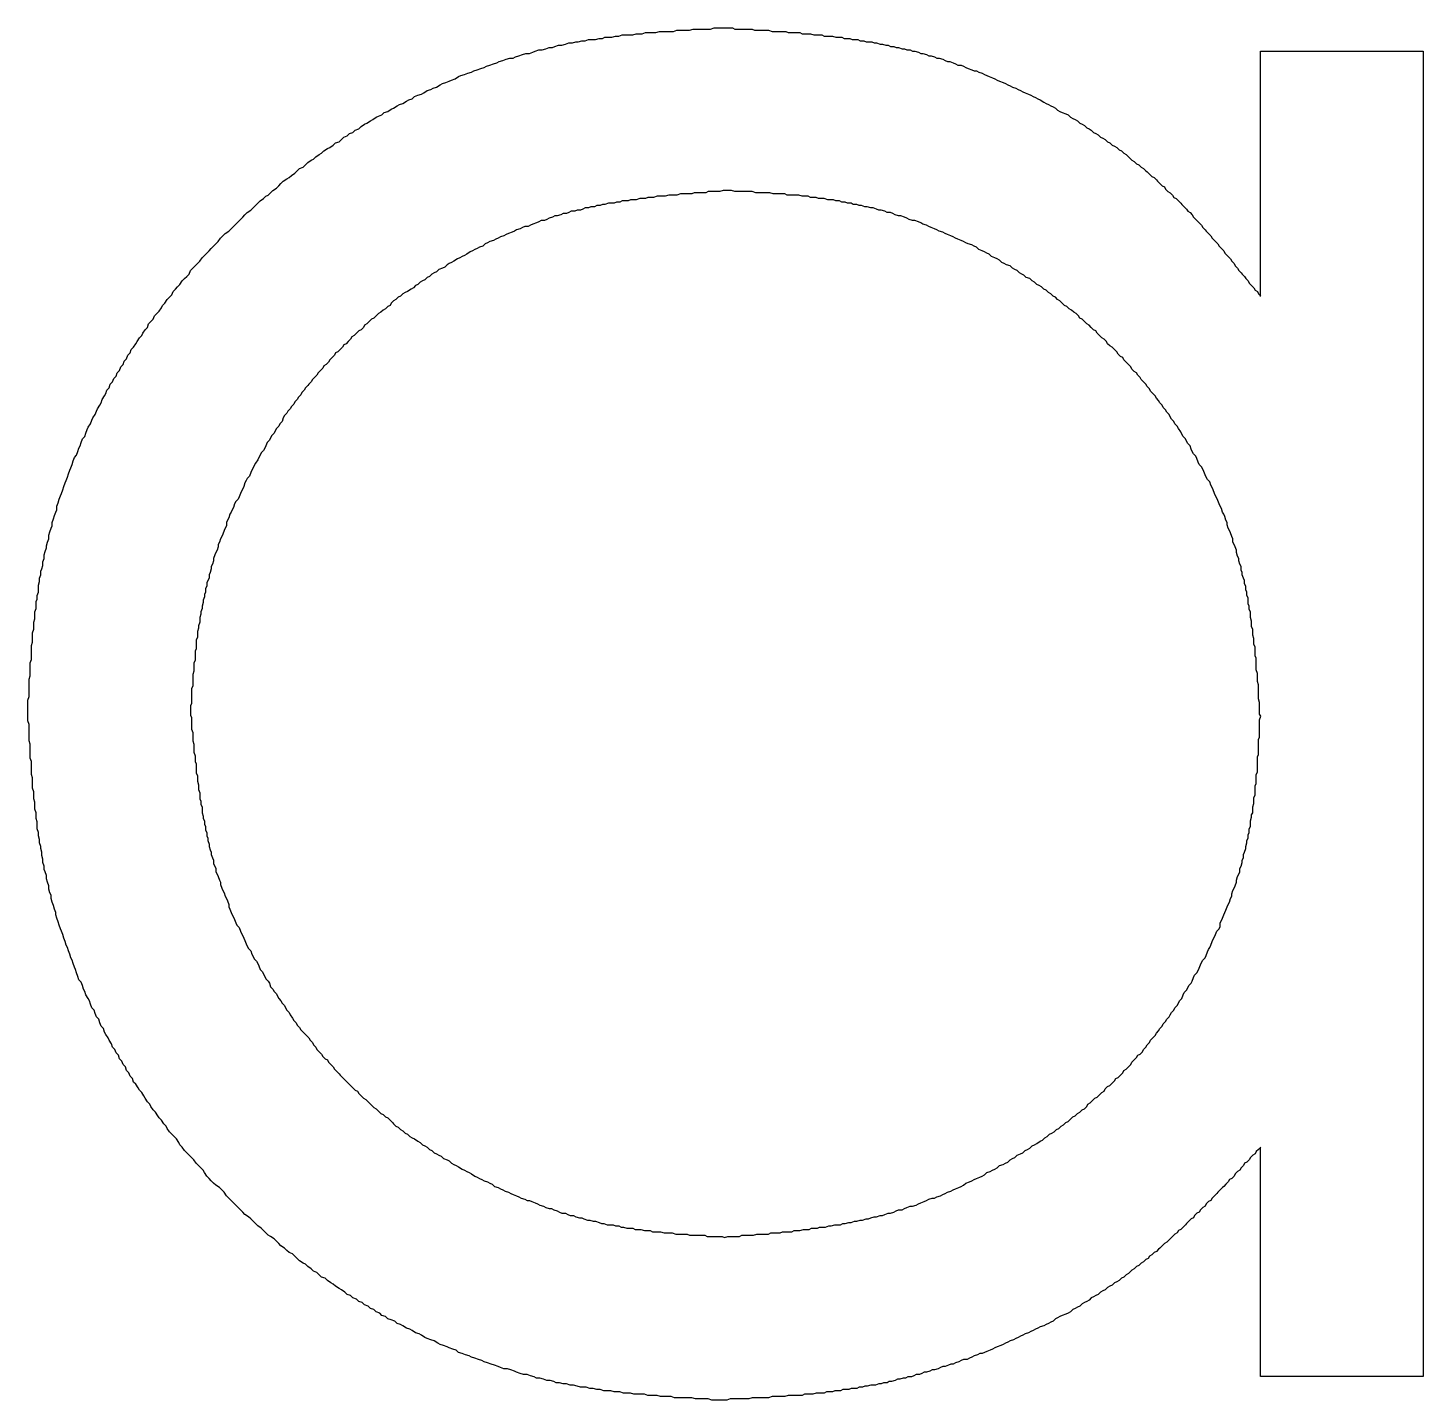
# Model space of a CAD drawing. Extents: x 50 to 503, y 33 to 383.
# Drawn here: x 136.249 to 137.451, y 370.734 to 371.916 of the extents above; entities that cross this region are included whole.
import ezdxf

# ---------------------------------------------------------------- set-up
doc = ezdxf.new("R2010")
doc.units = 0
doc.layers.get('0').update_dxf_attribs({"linetype": 'CONTINUOUS'})

msp = doc.modelspace()

# ---------------------------------------------------------------- linework, layer by layer
at = {"color": 7, "linetype": 'CONTINUOUS'}
for p, q in [((137.3106, 371.896), (137.4508, 371.896)), ((137.3106, 371.6847), (137.3106, 371.896)), ((137.4508, 371.896), (137.4508, 370.7542)), ((137.3106, 370.7542), (137.3106, 370.9517)), ((137.4508, 370.7542), (137.3106, 370.7542))]:
    msp.add_line(p, q, dxfattribs=at)
at = {"color": 7}
for points in [[(136.249, 371.328, 0), (136.249, 371.331, 0), (136.249, 371.334, 0), (136.249, 371.337, 0), (136.25, 371.34, 0), (136.25, 371.343, 0), (136.25, 371.346, 0), (136.25, 371.349, 0), (136.25, 371.352, 0), (136.25, 371.355, 0), (136.251, 371.358, 0), (136.251, 371.36, 0), (136.251, 371.363, 0), (136.251, 371.366, 0), (136.251, 371.369, 0), (136.252, 371.372, 0), (136.252, 371.375, 0), (136.252, 371.378, 0), (136.252, 371.381, 0), (136.252, 371.384, 0), (136.253, 371.387, 0), (136.253, 371.39, 0), (136.253, 371.393, 0), (136.253, 371.395, 0), (136.254, 371.398, 0), (136.254, 371.401, 0), (136.254, 371.404, 0), (136.255, 371.407, 0), (136.255, 371.41, 0), (136.255, 371.413, 0), (136.256, 371.416, 0), (136.256, 371.419, 0), (136.256, 371.422, 0), (136.257, 371.424, 0), (136.257, 371.427, 0), (136.258, 371.43, 0), (136.258, 371.433, 0), (136.258, 371.436, 0), (136.259, 371.439, 0), (136.259, 371.442, 0), (136.26, 371.445, 0), (136.26, 371.448, 0), (136.261, 371.45, 0), (136.262, 371.453, 0), (136.262, 371.456, 0), (136.263, 371.459, 0), (136.263, 371.462, 0), (136.264, 371.465, 0), (136.265, 371.468, 0), (136.265, 371.47, 0), (136.266, 371.473, 0), (136.267, 371.476, 0), (136.267, 371.479, 0), (136.268, 371.482, 0), (136.269, 371.485, 0), (136.27, 371.487, 0), (136.27, 371.49, 0), (136.271, 371.493, 0), (136.272, 371.496, 0), (136.273, 371.499, 0), (136.274, 371.501, 0), (136.274, 371.504, 0), (136.275, 371.507, 0), (136.276, 371.51, 0), (136.277, 371.513, 0), (136.278, 371.515, 0), (136.279, 371.518, 0), (136.28, 371.521, 0), (136.281, 371.524, 0), (136.282, 371.526, 0), (136.283, 371.529, 0), (136.284, 371.532, 0), (136.285, 371.535, 0), (136.286, 371.537, 0), (136.287, 371.54, 0), (136.288, 371.543, 0), (136.289, 371.546, 0), (136.291, 371.548, 0), (136.292, 371.551, 0), (136.293, 371.554, 0), (136.294, 371.556, 0), (136.295, 371.559, 0), (136.296, 371.562, 0), (136.298, 371.564, 0), (136.299, 371.567, 0), (136.3, 371.57, 0), (136.301, 371.572, 0), (136.303, 371.575, 0), (136.304, 371.578, 0), (136.305, 371.58, 0), (136.307, 371.583, 0), (136.308, 371.586, 0), (136.309, 371.588, 0), (136.311, 371.591, 0), (136.312, 371.593, 0), (136.313, 371.596, 0), (136.315, 371.599, 0), (136.316, 371.601, 0), (136.317, 371.604, 0), (136.319, 371.606, 0), (136.32, 371.609, 0), (136.322, 371.611, 0), (136.323, 371.614, 0), (136.325, 371.616, 0), (136.326, 371.619, 0), (136.328, 371.621, 0), (136.329, 371.624, 0), (136.331, 371.626, 0), (136.332, 371.629, 0), (136.334, 371.631, 0), (136.335, 371.634, 0), (136.337, 371.636, 0), (136.338, 371.639, 0), (136.34, 371.641, 0), (136.342, 371.644, 0), (136.343, 371.646, 0), (136.345, 371.649, 0), (136.347, 371.651, 0), (136.348, 371.653, 0), (136.35, 371.656, 0), (136.352, 371.658, 0), (136.353, 371.661, 0), (136.355, 371.663, 0), (136.357, 371.665, 0), (136.358, 371.668, 0), (136.36, 371.67, 0), (136.362, 371.672, 0), (136.364, 371.675, 0), (136.365, 371.677, 0), (136.367, 371.679, 0), (136.369, 371.682, 0), (136.371, 371.684, 0), (136.373, 371.686, 0), (136.374, 371.689, 0), (136.376, 371.691, 0), (136.378, 371.693, 0), (136.38, 371.695, 0), (136.382, 371.698, 0), (136.384, 371.7, 0), (136.386, 371.702, 0), (136.388, 371.704, 0), (136.389, 371.707, 0), (136.391, 371.709, 0), (136.393, 371.711, 0), (136.395, 371.713, 0), (136.397, 371.715, 0), (136.399, 371.718, 0), (136.401, 371.72, 0), (136.403, 371.722, 0), (136.405, 371.724, 0), (136.407, 371.726, 0), (136.409, 371.728, 0), (136.411, 371.73, 0), (136.413, 371.732, 0), (136.415, 371.735, 0), (136.417, 371.737, 0), (136.419, 371.739, 0), (136.422, 371.741, 0), (136.424, 371.743, 0), (136.426, 371.745, 0), (136.428, 371.747, 0), (136.43, 371.749, 0), (136.432, 371.751, 0), (136.434, 371.753, 0), (136.436, 371.755, 0), (136.438, 371.757, 0), (136.441, 371.759, 0), (136.443, 371.761, 0), (136.445, 371.763, 0), (136.447, 371.765, 0), (136.449, 371.767, 0), (136.452, 371.769, 0), (136.454, 371.771, 0), (136.456, 371.772, 0), (136.458, 371.774, 0), (136.46, 371.776, 0), (136.463, 371.778, 0), (136.465, 371.78, 0), (136.467, 371.782, 0), (136.469, 371.784, 0), (136.472, 371.786, 0), (136.474, 371.787, 0), (136.476, 371.789, 0), (136.479, 371.791, 0), (136.481, 371.793, 0), (136.483, 371.795, 0), (136.486, 371.796, 0), (136.488, 371.798, 0), (136.49, 371.8, 0), (136.493, 371.802, 0), (136.495, 371.803, 0), (136.497, 371.805, 0), (136.5, 371.807, 0), (136.502, 371.808, 0), (136.504, 371.81, 0), (136.507, 371.812, 0), (136.509, 371.813, 0), (136.512, 371.815, 0), (136.514, 371.817, 0), (136.517, 371.818, 0), (136.519, 371.82, 0), (136.521, 371.822, 0), (136.524, 371.823, 0), (136.526, 371.825, 0), (136.529, 371.826, 0), (136.531, 371.828, 0), (136.534, 371.829, 0), (136.536, 371.831, 0), (136.539, 371.833, 0), (136.541, 371.834, 0), (136.544, 371.836, 0), (136.546, 371.837, 0), (136.549, 371.839, 0), (136.551, 371.84, 0), (136.554, 371.841, 0), (136.556, 371.843, 0), (136.559, 371.844, 0), (136.562, 371.846, 0), (136.564, 371.847, 0), (136.567, 371.849, 0), (136.569, 371.85, 0), (136.572, 371.851, 0), (136.575, 371.853, 0), (136.577, 371.854, 0), (136.58, 371.855, 0), (136.582, 371.857, 0), (136.585, 371.858, 0), (136.588, 371.859, 0), (136.59, 371.86, 0), (136.593, 371.862, 0), (136.596, 371.863, 0), (136.598, 371.864, 0), (136.601, 371.865, 0), (136.604, 371.867, 0), (136.606, 371.868, 0), (136.609, 371.869, 0), (136.612, 371.87, 0), (136.614, 371.871, 0), (136.617, 371.872, 0), (136.62, 371.874, 0), (136.622, 371.875, 0), (136.625, 371.876, 0), (136.628, 371.877, 0), (136.631, 371.878, 0), (136.633, 371.879, 0), (136.636, 371.88, 0), (136.639, 371.881, 0), (136.642, 371.882, 0), (136.644, 371.883, 0), (136.647, 371.884, 0), (136.65, 371.885, 0), (136.653, 371.886, 0), (136.655, 371.887, 0), (136.658, 371.888, 0), (136.661, 371.889, 0), (136.664, 371.89, 0), (136.667, 371.89, 0), (136.669, 371.891, 0), (136.672, 371.892, 0), (136.675, 371.893, 0), (136.678, 371.894, 0), (136.681, 371.894, 0), (136.684, 371.895, 0), (136.686, 371.896, 0), (136.689, 371.897, 0), (136.692, 371.897, 0), (136.695, 371.898, 0), (136.698, 371.899, 0), (136.701, 371.899, 0), (136.703, 371.9, 0), (136.706, 371.901, 0), (136.709, 371.901, 0), (136.712, 371.902, 0), (136.715, 371.903, 0), (136.718, 371.903, 0), (136.721, 371.904, 0), (136.723, 371.904, 0), (136.726, 371.905, 0), (136.729, 371.905, 0), (136.732, 371.906, 0), (136.735, 371.906, 0), (136.738, 371.906, 0), (136.741, 371.907, 0), (136.744, 371.907, 0), (136.746, 371.908, 0), (136.749, 371.908, 0), (136.752, 371.908, 0), (136.755, 371.909, 0), (136.758, 371.909, 0), (136.761, 371.91, 0), (136.764, 371.91, 0), (136.767, 371.91, 0), (136.77, 371.91, 0), (136.773, 371.911, 0), (136.775, 371.911, 0), (136.778, 371.911, 0), (136.781, 371.912, 0), (136.784, 371.912, 0), (136.787, 371.912, 0), (136.79, 371.912, 0), (136.793, 371.913, 0), (136.796, 371.913, 0), (136.799, 371.913, 0), (136.802, 371.913, 0), (136.805, 371.913, 0), (136.808, 371.914, 0), (136.811, 371.914, 0), (136.813, 371.914, 0), (136.816, 371.914, 0), (136.819, 371.914, 0), (136.822, 371.915, 0), (136.825, 371.915, 0), (136.828, 371.915, 0), (136.831, 371.915, 0), (136.834, 371.915, 0), (136.837, 371.915, 0), (136.84, 371.916, 0), (136.843, 371.916, 0), (136.846, 371.916, 0), (136.849, 371.916, 0)], [(136.849, 371.916, 0), (136.851, 371.916, 0), (136.853, 371.916, 0), (136.856, 371.916, 0), (136.858, 371.915, 0), (136.861, 371.915, 0), (136.863, 371.915, 0), (136.865, 371.915, 0), (136.868, 371.915, 0), (136.87, 371.915, 0), (136.873, 371.915, 0), (136.875, 371.914, 0), (136.878, 371.914, 0), (136.88, 371.914, 0), (136.882, 371.914, 0), (136.885, 371.914, 0), (136.887, 371.914, 0), (136.89, 371.913, 0), (136.892, 371.913, 0), (136.894, 371.913, 0), (136.897, 371.913, 0), (136.899, 371.913, 0), (136.902, 371.913, 0), (136.904, 371.912, 0), (136.906, 371.912, 0), (136.909, 371.912, 0), (136.911, 371.912, 0), (136.914, 371.912, 0), (136.916, 371.911, 0), (136.918, 371.911, 0), (136.921, 371.911, 0), (136.923, 371.911, 0), (136.926, 371.91, 0), (136.928, 371.91, 0), (136.93, 371.91, 0), (136.933, 371.91, 0), (136.935, 371.909, 0), (136.938, 371.909, 0), (136.94, 371.909, 0), (136.942, 371.909, 0), (136.945, 371.908, 0), (136.947, 371.908, 0), (136.95, 371.908, 0), (136.952, 371.907, 0), (136.954, 371.907, 0), (136.957, 371.907, 0), (136.959, 371.906, 0), (136.962, 371.906, 0), (136.964, 371.906, 0), (136.966, 371.905, 0), (136.969, 371.905, 0), (136.971, 371.904, 0), (136.973, 371.904, 0), (136.976, 371.904, 0), (136.978, 371.903, 0), (136.98, 371.903, 0), (136.983, 371.902, 0), (136.985, 371.902, 0), (136.988, 371.901, 0), (136.99, 371.901, 0), (136.992, 371.9, 0), (136.995, 371.9, 0), (136.997, 371.899, 0), (136.999, 371.899, 0), (137.002, 371.898, 0), (137.004, 371.898, 0), (137.006, 371.897, 0), (137.009, 371.897, 0), (137.011, 371.896, 0), (137.013, 371.896, 0), (137.016, 371.895, 0), (137.018, 371.894, 0), (137.02, 371.894, 0), (137.023, 371.893, 0), (137.025, 371.892, 0), (137.027, 371.892, 0), (137.03, 371.891, 0), (137.032, 371.89, 0), (137.034, 371.89, 0), (137.037, 371.889, 0), (137.039, 371.888, 0), (137.041, 371.887, 0), (137.043, 371.887, 0), (137.046, 371.886, 0), (137.048, 371.885, 0), (137.05, 371.884, 0), (137.053, 371.884, 0), (137.055, 371.883, 0), (137.057, 371.882, 0), (137.059, 371.881, 0), (137.062, 371.88, 0), (137.064, 371.879, 0), (137.066, 371.879, 0), (137.068, 371.878, 0), (137.071, 371.877, 0), (137.073, 371.876, 0), (137.075, 371.875, 0), (137.077, 371.874, 0), (137.08, 371.873, 0), (137.082, 371.872, 0), (137.084, 371.871, 0), (137.086, 371.87, 0), (137.089, 371.869, 0), (137.091, 371.868, 0), (137.093, 371.867, 0), (137.095, 371.866, 0), (137.097, 371.865, 0), (137.1, 371.864, 0), (137.102, 371.863, 0), (137.104, 371.862, 0), (137.106, 371.861, 0), (137.108, 371.86, 0), (137.111, 371.859, 0), (137.113, 371.858, 0), (137.115, 371.857, 0), (137.117, 371.856, 0), (137.119, 371.855, 0), (137.121, 371.854, 0), (137.124, 371.852, 0), (137.126, 371.851, 0), (137.128, 371.85, 0), (137.13, 371.849, 0), (137.132, 371.848, 0), (137.134, 371.847, 0), (137.136, 371.845, 0), (137.138, 371.844, 0), (137.14, 371.843, 0), (137.143, 371.842, 0), (137.145, 371.841, 0), (137.147, 371.839, 0), (137.149, 371.838, 0), (137.151, 371.837, 0), (137.153, 371.836, 0), (137.155, 371.834, 0), (137.157, 371.833, 0), (137.159, 371.832, 0), (137.161, 371.83, 0), (137.163, 371.829, 0), (137.165, 371.828, 0), (137.167, 371.826, 0), (137.169, 371.825, 0), (137.171, 371.824, 0), (137.173, 371.822, 0), (137.175, 371.821, 0), (137.177, 371.82, 0), (137.179, 371.818, 0), (137.181, 371.817, 0), (137.183, 371.815, 0), (137.185, 371.814, 0), (137.187, 371.813, 0), (137.189, 371.811, 0), (137.191, 371.81, 0), (137.193, 371.808, 0), (137.195, 371.807, 0), (137.197, 371.805, 0), (137.198, 371.804, 0), (137.2, 371.802, 0), (137.202, 371.801, 0), (137.204, 371.799, 0), (137.206, 371.798, 0), (137.208, 371.796, 0), (137.21, 371.795, 0), (137.212, 371.793, 0), (137.213, 371.792, 0), (137.215, 371.79, 0), (137.217, 371.788, 0), (137.219, 371.787, 0), (137.221, 371.785, 0), (137.222, 371.784, 0), (137.224, 371.782, 0), (137.226, 371.78, 0), (137.228, 371.779, 0), (137.229, 371.777, 0), (137.231, 371.775, 0), (137.233, 371.774, 0), (137.235, 371.772, 0), (137.236, 371.77, 0), (137.238, 371.769, 0), (137.24, 371.767, 0), (137.242, 371.765, 0), (137.243, 371.764, 0), (137.245, 371.762, 0), (137.247, 371.76, 0), (137.248, 371.758, 0), (137.25, 371.757, 0), (137.252, 371.755, 0), (137.253, 371.753, 0), (137.255, 371.751, 0), (137.256, 371.75, 0), (137.258, 371.748, 0), (137.26, 371.746, 0), (137.261, 371.744, 0), (137.263, 371.742, 0), (137.264, 371.741, 0), (137.266, 371.739, 0), (137.268, 371.737, 0), (137.269, 371.735, 0), (137.271, 371.733, 0), (137.272, 371.732, 0), (137.274, 371.73, 0), (137.275, 371.728, 0), (137.277, 371.726, 0), (137.279, 371.724, 0), (137.28, 371.722, 0), (137.282, 371.72, 0), (137.283, 371.719, 0), (137.285, 371.717, 0), (137.286, 371.715, 0), (137.288, 371.713, 0), (137.289, 371.711, 0), (137.291, 371.709, 0), (137.292, 371.707, 0), (137.294, 371.705, 0), (137.295, 371.704, 0), (137.297, 371.702, 0), (137.298, 371.7, 0), (137.3, 371.698, 0), (137.301, 371.696, 0), (137.303, 371.694, 0), (137.305, 371.692, 0), (137.306, 371.69, 0), (137.308, 371.689, 0), (137.309, 371.687, 0), (137.311, 371.685, 0)], [(136.85, 371.776, 0), (136.848, 371.776, 0), (136.845, 371.775, 0), (136.843, 371.775, 0), (136.84, 371.775, 0), (136.838, 371.775, 0), (136.835, 371.775, 0), (136.833, 371.774, 0), (136.83, 371.774, 0), (136.828, 371.774, 0), (136.825, 371.774, 0), (136.823, 371.774, 0), (136.821, 371.773, 0), (136.818, 371.773, 0), (136.816, 371.773, 0), (136.813, 371.773, 0), (136.811, 371.773, 0), (136.808, 371.772, 0), (136.806, 371.772, 0), (136.803, 371.772, 0), (136.801, 371.772, 0), (136.798, 371.771, 0), (136.796, 371.771, 0), (136.793, 371.771, 0), (136.791, 371.771, 0), (136.788, 371.77, 0), (136.786, 371.77, 0), (136.783, 371.77, 0), (136.781, 371.769, 0), (136.778, 371.769, 0), (136.776, 371.769, 0), (136.773, 371.768, 0), (136.771, 371.768, 0), (136.768, 371.768, 0), (136.766, 371.767, 0), (136.764, 371.767, 0), (136.761, 371.767, 0), (136.759, 371.766, 0), (136.756, 371.766, 0), (136.754, 371.765, 0), (136.751, 371.765, 0), (136.749, 371.765, 0), (136.746, 371.764, 0), (136.744, 371.764, 0), (136.742, 371.763, 0), (136.739, 371.763, 0), (136.737, 371.762, 0), (136.734, 371.762, 0), (136.732, 371.761, 0), (136.729, 371.761, 0), (136.727, 371.76, 0), (136.725, 371.759, 0), (136.722, 371.759, 0), (136.72, 371.758, 0), (136.717, 371.758, 0), (136.715, 371.757, 0), (136.713, 371.756, 0), (136.71, 371.756, 0), (136.708, 371.755, 0), (136.705, 371.754, 0), (136.703, 371.754, 0), (136.701, 371.753, 0), (136.698, 371.752, 0), (136.696, 371.751, 0), (136.694, 371.75, 0), (136.691, 371.75, 0), (136.689, 371.749, 0), (136.687, 371.748, 0), (136.684, 371.747, 0), (136.682, 371.746, 0), (136.68, 371.745, 0), (136.677, 371.745, 0), (136.675, 371.744, 0), (136.673, 371.743, 0), (136.67, 371.742, 0), (136.668, 371.741, 0), (136.666, 371.74, 0), (136.663, 371.739, 0), (136.661, 371.738, 0), (136.659, 371.737, 0), (136.656, 371.736, 0), (136.654, 371.735, 0), (136.652, 371.734, 0), (136.65, 371.733, 0), (136.647, 371.732, 0), (136.645, 371.731, 0), (136.643, 371.73, 0), (136.641, 371.728, 0), (136.638, 371.727, 0), (136.636, 371.726, 0), (136.634, 371.725, 0), (136.632, 371.724, 0), (136.63, 371.723, 0), (136.627, 371.721, 0), (136.625, 371.72, 0), (136.623, 371.719, 0), (136.621, 371.718, 0), (136.619, 371.717, 0), (136.616, 371.715, 0), (136.614, 371.714, 0), (136.612, 371.713, 0), (136.61, 371.712, 0), (136.608, 371.71, 0), (136.606, 371.709, 0), (136.603, 371.708, 0), (136.601, 371.706, 0), (136.599, 371.705, 0), (136.597, 371.704, 0), (136.595, 371.702, 0), (136.593, 371.701, 0), (136.591, 371.699, 0), (136.589, 371.698, 0), (136.587, 371.697, 0), (136.585, 371.695, 0), (136.583, 371.694, 0), (136.581, 371.692, 0), (136.579, 371.691, 0), (136.576, 371.689, 0), (136.574, 371.688, 0), (136.572, 371.687, 0), (136.57, 371.685, 0), (136.568, 371.684, 0), (136.566, 371.682, 0), (136.564, 371.681, 0), (136.562, 371.679, 0), (136.561, 371.677, 0), (136.559, 371.676, 0), (136.557, 371.674, 0), (136.555, 371.673, 0), (136.553, 371.671, 0), (136.551, 371.67, 0), (136.549, 371.668, 0), (136.547, 371.666, 0), (136.545, 371.665, 0), (136.543, 371.663, 0), (136.541, 371.661, 0), (136.539, 371.66, 0), (136.538, 371.658, 0), (136.536, 371.656, 0), (136.534, 371.655, 0), (136.532, 371.653, 0), (136.53, 371.651, 0), (136.528, 371.65, 0), (136.527, 371.648, 0), (136.525, 371.646, 0), (136.523, 371.644, 0), (136.521, 371.643, 0), (136.52, 371.641, 0), (136.518, 371.639, 0), (136.516, 371.637, 0), (136.514, 371.636, 0), (136.513, 371.634, 0), (136.511, 371.632, 0), (136.509, 371.63, 0), (136.508, 371.628, 0), (136.506, 371.626, 0), (136.504, 371.625, 0), (136.503, 371.623, 0), (136.501, 371.621, 0), (136.499, 371.619, 0), (136.498, 371.617, 0), (136.496, 371.615, 0), (136.494, 371.613, 0), (136.493, 371.611, 0), (136.491, 371.609, 0), (136.49, 371.608, 0), (136.488, 371.606, 0), (136.487, 371.604, 0), (136.485, 371.602, 0), (136.484, 371.6, 0), (136.482, 371.598, 0), (136.481, 371.596, 0), (136.479, 371.594, 0), (136.478, 371.592, 0), (136.476, 371.59, 0), (136.475, 371.588, 0), (136.473, 371.586, 0), (136.472, 371.584, 0), (136.47, 371.582, 0), (136.469, 371.58, 0), (136.468, 371.577, 0), (136.466, 371.575, 0), (136.465, 371.573, 0), (136.463, 371.571, 0), (136.462, 371.569, 0), (136.461, 371.567, 0), (136.459, 371.565, 0), (136.458, 371.563, 0), (136.457, 371.561, 0), (136.455, 371.559, 0), (136.454, 371.556, 0), (136.453, 371.554, 0), (136.452, 371.552, 0), (136.45, 371.55, 0), (136.449, 371.548, 0), (136.448, 371.546, 0), (136.447, 371.544, 0), (136.445, 371.541, 0), (136.444, 371.539, 0), (136.443, 371.537, 0), (136.442, 371.535, 0), (136.441, 371.533, 0), (136.44, 371.53, 0), (136.438, 371.528, 0), (136.437, 371.526, 0), (136.436, 371.524, 0), (136.435, 371.521, 0), (136.434, 371.519, 0), (136.433, 371.517, 0), (136.432, 371.515, 0), (136.431, 371.512, 0), (136.43, 371.51, 0), (136.428, 371.508, 0), (136.427, 371.506, 0), (136.426, 371.503, 0), (136.425, 371.501, 0), (136.424, 371.499, 0), (136.423, 371.497, 0), (136.422, 371.494, 0), (136.421, 371.492, 0), (136.42, 371.49, 0), (136.42, 371.487, 0), (136.419, 371.485, 0), (136.418, 371.483, 0), (136.417, 371.48, 0), (136.416, 371.478, 0), (136.415, 371.476, 0), (136.414, 371.473, 0), (136.413, 371.471, 0), (136.413, 371.469, 0), (136.412, 371.466, 0), (136.411, 371.464, 0), (136.41, 371.462, 0), (136.409, 371.459, 0), (136.409, 371.457, 0), (136.408, 371.454, 0), (136.407, 371.452, 0), (136.407, 371.45, 0), (136.406, 371.447, 0), (136.405, 371.445, 0), (136.405, 371.442, 0), (136.404, 371.44, 0), (136.403, 371.438, 0), (136.403, 371.435, 0), (136.402, 371.433, 0), (136.402, 371.43, 0), (136.401, 371.428, 0), (136.401, 371.426, 0), (136.4, 371.423, 0), (136.4, 371.421, 0), (136.399, 371.418, 0), (136.399, 371.416, 0), (136.398, 371.413, 0), (136.398, 371.411, 0), (136.397, 371.408, 0), (136.397, 371.406, 0), (136.397, 371.404, 0), (136.396, 371.401, 0), (136.396, 371.399, 0), (136.395, 371.396, 0), (136.395, 371.394, 0), (136.395, 371.391, 0), (136.394, 371.389, 0), (136.394, 371.386, 0), (136.394, 371.384, 0), (136.394, 371.381, 0), (136.393, 371.379, 0), (136.393, 371.376, 0), (136.393, 371.374, 0), (136.393, 371.371, 0), (136.392, 371.369, 0), (136.392, 371.367, 0), (136.392, 371.364, 0), (136.392, 371.362, 0), (136.391, 371.359, 0), (136.391, 371.357, 0), (136.391, 371.354, 0), (136.391, 371.352, 0), (136.391, 371.349, 0), (136.39, 371.347, 0), (136.39, 371.344, 0), (136.39, 371.342, 0), (136.39, 371.339, 0), (136.39, 371.337, 0), (136.39, 371.334, 0), (136.389, 371.332, 0), (136.389, 371.329, 0), (136.389, 371.327, 0)], [(137.311, 371.323, 0), (137.31, 371.325, 0), (137.31, 371.328, 0), (137.31, 371.33, 0), (137.31, 371.333, 0), (137.31, 371.335, 0), (137.309, 371.338, 0), (137.309, 371.34, 0), (137.309, 371.343, 0), (137.309, 371.345, 0), (137.309, 371.348, 0), (137.309, 371.35, 0), (137.308, 371.353, 0), (137.308, 371.355, 0), (137.308, 371.358, 0), (137.308, 371.36, 0), (137.307, 371.363, 0), (137.307, 371.365, 0), (137.307, 371.368, 0), (137.307, 371.37, 0), (137.307, 371.373, 0), (137.306, 371.375, 0), (137.306, 371.378, 0), (137.306, 371.38, 0), (137.306, 371.383, 0), (137.305, 371.385, 0), (137.305, 371.388, 0), (137.305, 371.39, 0), (137.304, 371.393, 0), (137.304, 371.395, 0), (137.304, 371.398, 0), (137.303, 371.4, 0), (137.303, 371.403, 0), (137.303, 371.405, 0), (137.302, 371.408, 0), (137.302, 371.41, 0), (137.302, 371.413, 0), (137.301, 371.415, 0), (137.301, 371.418, 0), (137.3, 371.42, 0), (137.3, 371.423, 0), (137.3, 371.425, 0), (137.299, 371.427, 0), (137.299, 371.43, 0), (137.298, 371.432, 0), (137.298, 371.435, 0), (137.297, 371.437, 0), (137.297, 371.44, 0), (137.296, 371.442, 0), (137.295, 371.445, 0), (137.295, 371.447, 0), (137.294, 371.449, 0), (137.294, 371.452, 0), (137.293, 371.454, 0), (137.292, 371.457, 0), (137.292, 371.459, 0), (137.291, 371.461, 0), (137.29, 371.464, 0), (137.29, 371.466, 0), (137.289, 371.469, 0), (137.288, 371.471, 0), (137.287, 371.473, 0), (137.287, 371.476, 0), (137.286, 371.478, 0), (137.285, 371.481, 0), (137.284, 371.483, 0), (137.283, 371.485, 0), (137.282, 371.488, 0), (137.282, 371.49, 0), (137.281, 371.492, 0), (137.28, 371.495, 0), (137.279, 371.497, 0), (137.278, 371.499, 0), (137.277, 371.502, 0), (137.276, 371.504, 0), (137.275, 371.506, 0), (137.274, 371.509, 0), (137.273, 371.511, 0), (137.272, 371.513, 0), (137.271, 371.515, 0), (137.27, 371.518, 0), (137.269, 371.52, 0), (137.268, 371.522, 0), (137.267, 371.525, 0), (137.265, 371.527, 0), (137.264, 371.529, 0), (137.263, 371.531, 0), (137.262, 371.534, 0), (137.261, 371.536, 0), (137.26, 371.538, 0), (137.258, 371.54, 0), (137.257, 371.542, 0), (137.256, 371.545, 0), (137.255, 371.547, 0), (137.253, 371.549, 0), (137.252, 371.551, 0), (137.251, 371.553, 0), (137.25, 371.556, 0), (137.248, 371.558, 0), (137.247, 371.56, 0), (137.246, 371.562, 0), (137.244, 371.564, 0), (137.243, 371.566, 0), (137.242, 371.568, 0), (137.24, 371.571, 0), (137.239, 371.573, 0), (137.237, 371.575, 0), (137.236, 371.577, 0), (137.234, 371.579, 0), (137.233, 371.581, 0), (137.232, 371.583, 0), (137.23, 371.585, 0), (137.229, 371.587, 0), (137.227, 371.589, 0), (137.226, 371.591, 0), (137.224, 371.593, 0), (137.223, 371.595, 0), (137.221, 371.597, 0), (137.22, 371.599, 0), (137.218, 371.601, 0), (137.216, 371.603, 0), (137.215, 371.605, 0), (137.213, 371.607, 0), (137.212, 371.609, 0), (137.21, 371.611, 0), (137.208, 371.613, 0), (137.207, 371.615, 0), (137.205, 371.617, 0), (137.204, 371.619, 0), (137.202, 371.62, 0), (137.2, 371.622, 0), (137.199, 371.624, 0), (137.197, 371.626, 0), (137.195, 371.628, 0), (137.193, 371.63, 0), (137.192, 371.632, 0), (137.19, 371.633, 0), (137.188, 371.635, 0), (137.187, 371.637, 0), (137.185, 371.639, 0), (137.183, 371.641, 0), (137.181, 371.642, 0), (137.179, 371.644, 0), (137.178, 371.646, 0), (137.176, 371.648, 0), (137.174, 371.649, 0), (137.172, 371.651, 0), (137.17, 371.653, 0), (137.169, 371.655, 0), (137.167, 371.656, 0), (137.165, 371.658, 0), (137.163, 371.66, 0), (137.161, 371.661, 0), (137.159, 371.663, 0), (137.157, 371.665, 0), (137.155, 371.666, 0), (137.154, 371.668, 0), (137.152, 371.67, 0), (137.15, 371.671, 0), (137.148, 371.673, 0), (137.146, 371.674, 0), (137.144, 371.676, 0), (137.142, 371.677, 0), (137.14, 371.679, 0), (137.138, 371.681, 0), (137.136, 371.682, 0), (137.134, 371.684, 0), (137.132, 371.685, 0), (137.13, 371.687, 0), (137.128, 371.688, 0), (137.126, 371.69, 0), (137.124, 371.691, 0), (137.122, 371.693, 0), (137.12, 371.694, 0), (137.118, 371.695, 0), (137.116, 371.697, 0), (137.114, 371.698, 0), (137.112, 371.7, 0), (137.109, 371.701, 0), (137.107, 371.703, 0), (137.105, 371.704, 0), (137.103, 371.705, 0), (137.101, 371.707, 0), (137.099, 371.708, 0), (137.097, 371.709, 0), (137.095, 371.711, 0), (137.092, 371.712, 0), (137.09, 371.713, 0), (137.088, 371.714, 0), (137.086, 371.716, 0), (137.084, 371.717, 0), (137.082, 371.718, 0), (137.079, 371.719, 0), (137.077, 371.721, 0), (137.075, 371.722, 0), (137.073, 371.723, 0), (137.071, 371.724, 0), (137.068, 371.725, 0), (137.066, 371.727, 0), (137.064, 371.728, 0), (137.062, 371.729, 0), (137.059, 371.73, 0), (137.057, 371.731, 0), (137.055, 371.732, 0), (137.053, 371.733, 0), (137.05, 371.734, 0), (137.048, 371.735, 0), (137.046, 371.736, 0), (137.044, 371.737, 0), (137.041, 371.738, 0), (137.039, 371.739, 0), (137.037, 371.74, 0), (137.034, 371.741, 0), (137.032, 371.742, 0), (137.03, 371.743, 0), (137.027, 371.744, 0), (137.025, 371.745, 0), (137.023, 371.746, 0), (137.02, 371.747, 0), (137.018, 371.748, 0), (137.016, 371.749, 0), (137.013, 371.75, 0), (137.011, 371.75, 0), (137.008, 371.751, 0), (137.006, 371.752, 0), (137.004, 371.753, 0), (137.001, 371.754, 0), (136.999, 371.754, 0), (136.996, 371.755, 0), (136.994, 371.756, 0), (136.992, 371.757, 0), (136.989, 371.757, 0), (136.987, 371.758, 0), (136.984, 371.759, 0), (136.982, 371.759, 0), (136.98, 371.76, 0), (136.977, 371.761, 0), (136.975, 371.761, 0), (136.972, 371.762, 0), (136.97, 371.762, 0), (136.967, 371.763, 0), (136.965, 371.763, 0), (136.963, 371.764, 0), (136.96, 371.764, 0), (136.958, 371.765, 0), (136.955, 371.765, 0), (136.953, 371.766, 0), (136.95, 371.766, 0), (136.948, 371.767, 0), (136.945, 371.767, 0), (136.943, 371.768, 0), (136.94, 371.768, 0), (136.938, 371.768, 0), (136.935, 371.769, 0), (136.933, 371.769, 0), (136.93, 371.769, 0), (136.928, 371.77, 0), (136.925, 371.77, 0), (136.923, 371.77, 0), (136.921, 371.771, 0), (136.918, 371.771, 0), (136.916, 371.771, 0), (136.913, 371.772, 0), (136.911, 371.772, 0), (136.908, 371.772, 0), (136.906, 371.772, 0), (136.903, 371.772, 0), (136.901, 371.773, 0), (136.898, 371.773, 0), (136.896, 371.773, 0), (136.893, 371.773, 0), (136.891, 371.773, 0), (136.888, 371.774, 0), (136.886, 371.774, 0), (136.883, 371.774, 0), (136.881, 371.774, 0), (136.878, 371.774, 0), (136.876, 371.774, 0), (136.873, 371.775, 0), (136.871, 371.775, 0), (136.868, 371.775, 0), (136.866, 371.775, 0), (136.863, 371.775, 0), (136.86, 371.775, 0), (136.858, 371.775, 0), (136.855, 371.776, 0), (136.853, 371.776, 0), (136.85, 371.776, 0)], [(136.844, 370.734, 0), (136.841, 370.734, 0), (136.838, 370.734, 0), (136.835, 370.735, 0), (136.832, 370.735, 0), (136.83, 370.735, 0), (136.827, 370.735, 0), (136.824, 370.735, 0), (136.821, 370.736, 0), (136.818, 370.736, 0), (136.815, 370.736, 0), (136.812, 370.736, 0), (136.809, 370.736, 0), (136.806, 370.736, 0), (136.803, 370.737, 0), (136.8, 370.737, 0), (136.797, 370.737, 0), (136.794, 370.737, 0), (136.791, 370.738, 0), (136.788, 370.738, 0), (136.786, 370.738, 0), (136.783, 370.738, 0), (136.78, 370.739, 0), (136.777, 370.739, 0), (136.774, 370.739, 0), (136.771, 370.739, 0), (136.768, 370.74, 0), (136.765, 370.74, 0), (136.762, 370.74, 0), (136.759, 370.741, 0), (136.756, 370.741, 0), (136.754, 370.741, 0), (136.751, 370.742, 0), (136.748, 370.742, 0), (136.745, 370.742, 0), (136.742, 370.743, 0), (136.739, 370.743, 0), (136.736, 370.744, 0), (136.733, 370.744, 0), (136.73, 370.745, 0), (136.727, 370.745, 0), (136.725, 370.745, 0), (136.722, 370.746, 0), (136.719, 370.747, 0), (136.716, 370.747, 0), (136.713, 370.748, 0), (136.71, 370.748, 0), (136.707, 370.749, 0), (136.704, 370.749, 0), (136.702, 370.75, 0), (136.699, 370.751, 0), (136.696, 370.751, 0), (136.693, 370.752, 0), (136.69, 370.753, 0), (136.687, 370.753, 0), (136.685, 370.754, 0), (136.682, 370.755, 0), (136.679, 370.756, 0), (136.676, 370.756, 0), (136.673, 370.757, 0), (136.67, 370.758, 0), (136.668, 370.759, 0), (136.665, 370.76, 0), (136.662, 370.761, 0), (136.659, 370.761, 0), (136.656, 370.762, 0), (136.654, 370.763, 0), (136.651, 370.764, 0), (136.648, 370.765, 0), (136.645, 370.766, 0), (136.642, 370.767, 0), (136.64, 370.768, 0), (136.637, 370.769, 0), (136.634, 370.77, 0), (136.631, 370.771, 0), (136.629, 370.772, 0), (136.626, 370.773, 0), (136.623, 370.774, 0), (136.62, 370.775, 0), (136.618, 370.777, 0), (136.615, 370.778, 0), (136.612, 370.779, 0), (136.61, 370.78, 0), (136.607, 370.781, 0), (136.604, 370.782, 0), (136.602, 370.783, 0), (136.599, 370.785, 0), (136.596, 370.786, 0), (136.593, 370.787, 0), (136.591, 370.788, 0), (136.588, 370.79, 0), (136.586, 370.791, 0), (136.583, 370.792, 0), (136.58, 370.794, 0), (136.578, 370.795, 0), (136.575, 370.796, 0), (136.572, 370.798, 0), (136.57, 370.799, 0), (136.567, 370.8, 0), (136.565, 370.802, 0), (136.562, 370.803, 0), (136.559, 370.804, 0), (136.557, 370.806, 0), (136.554, 370.807, 0), (136.552, 370.809, 0), (136.549, 370.81, 0), (136.547, 370.812, 0), (136.544, 370.813, 0), (136.542, 370.815, 0), (136.539, 370.816, 0), (136.537, 370.818, 0), (136.534, 370.819, 0), (136.532, 370.821, 0), (136.529, 370.822, 0), (136.527, 370.824, 0), (136.524, 370.825, 0), (136.522, 370.827, 0), (136.519, 370.829, 0), (136.517, 370.83, 0), (136.514, 370.832, 0), (136.512, 370.834, 0), (136.51, 370.835, 0), (136.507, 370.837, 0), (136.505, 370.839, 0), (136.502, 370.84, 0), (136.5, 370.842, 0), (136.498, 370.844, 0), (136.495, 370.845, 0), (136.493, 370.847, 0), (136.49, 370.849, 0), (136.488, 370.851, 0), (136.486, 370.852, 0), (136.483, 370.854, 0), (136.481, 370.856, 0), (136.479, 370.858, 0), (136.477, 370.86, 0), (136.474, 370.861, 0), (136.472, 370.863, 0), (136.47, 370.865, 0), (136.467, 370.867, 0), (136.465, 370.869, 0), (136.463, 370.871, 0), (136.461, 370.873, 0), (136.458, 370.875, 0), (136.456, 370.876, 0), (136.454, 370.878, 0), (136.452, 370.88, 0), (136.45, 370.882, 0), (136.447, 370.884, 0), (136.445, 370.886, 0), (136.443, 370.888, 0), (136.441, 370.89, 0), (136.439, 370.892, 0), (136.436, 370.894, 0), (136.434, 370.896, 0), (136.432, 370.898, 0), (136.43, 370.9, 0), (136.428, 370.902, 0), (136.426, 370.904, 0), (136.424, 370.906, 0), (136.422, 370.908, 0), (136.42, 370.91, 0), (136.418, 370.913, 0), (136.416, 370.915, 0), (136.414, 370.917, 0), (136.411, 370.919, 0), (136.409, 370.921, 0), (136.407, 370.923, 0), (136.405, 370.925, 0), (136.403, 370.927, 0), (136.401, 370.93, 0), (136.4, 370.932, 0), (136.398, 370.934, 0), (136.396, 370.936, 0), (136.394, 370.938, 0), (136.392, 370.941, 0), (136.39, 370.943, 0), (136.388, 370.945, 0), (136.386, 370.947, 0), (136.384, 370.949, 0), (136.382, 370.952, 0), (136.38, 370.954, 0), (136.379, 370.956, 0), (136.377, 370.959, 0), (136.375, 370.961, 0), (136.373, 370.963, 0), (136.371, 370.965, 0), (136.369, 370.968, 0), (136.368, 370.97, 0), (136.366, 370.972, 0), (136.364, 370.975, 0), (136.362, 370.977, 0), (136.361, 370.979, 0), (136.359, 370.982, 0), (136.357, 370.984, 0), (136.355, 370.987, 0), (136.354, 370.989, 0), (136.352, 370.991, 0), (136.35, 370.994, 0), (136.349, 370.996, 0), (136.347, 370.999, 0), (136.345, 371.001, 0), (136.344, 371.003, 0), (136.342, 371.006, 0), (136.34, 371.008, 0), (136.339, 371.011, 0), (136.337, 371.013, 0), (136.336, 371.016, 0), (136.334, 371.018, 0), (136.333, 371.021, 0), (136.331, 371.023, 0), (136.33, 371.026, 0), (136.328, 371.028, 0), (136.327, 371.031, 0), (136.325, 371.033, 0), (136.324, 371.036, 0), (136.322, 371.038, 0), (136.321, 371.041, 0), (136.319, 371.044, 0), (136.318, 371.046, 0), (136.316, 371.049, 0), (136.315, 371.051, 0), (136.314, 371.054, 0), (136.312, 371.056, 0), (136.311, 371.059, 0), (136.31, 371.062, 0), (136.308, 371.064, 0), (136.307, 371.067, 0), (136.306, 371.07, 0), (136.304, 371.072, 0), (136.303, 371.075, 0), (136.302, 371.078, 0), (136.301, 371.08, 0), (136.299, 371.083, 0), (136.298, 371.086, 0), (136.297, 371.088, 0), (136.296, 371.091, 0), (136.295, 371.094, 0), (136.293, 371.096, 0), (136.292, 371.099, 0), (136.291, 371.102, 0), (136.29, 371.105, 0), (136.289, 371.107, 0), (136.288, 371.11, 0), (136.287, 371.113, 0), (136.286, 371.115, 0), (136.285, 371.118, 0), (136.284, 371.121, 0), (136.283, 371.124, 0), (136.282, 371.126, 0), (136.281, 371.129, 0), (136.28, 371.132, 0), (136.279, 371.135, 0), (136.278, 371.138, 0), (136.277, 371.14, 0), (136.276, 371.143, 0), (136.275, 371.146, 0), (136.274, 371.149, 0), (136.273, 371.152, 0), (136.273, 371.154, 0), (136.272, 371.157, 0), (136.271, 371.16, 0), (136.27, 371.163, 0), (136.269, 371.166, 0), (136.269, 371.169, 0), (136.268, 371.171, 0), (136.267, 371.174, 0), (136.267, 371.177, 0), (136.266, 371.18, 0), (136.265, 371.183, 0), (136.265, 371.186, 0), (136.264, 371.189, 0), (136.263, 371.191, 0), (136.263, 371.194, 0), (136.262, 371.197, 0), (136.262, 371.2, 0), (136.261, 371.203, 0), (136.261, 371.206, 0), (136.26, 371.209, 0), (136.26, 371.211, 0), (136.259, 371.214, 0), (136.259, 371.217, 0), (136.258, 371.22, 0), (136.258, 371.223, 0), (136.257, 371.226, 0), (136.257, 371.229, 0), (136.257, 371.232, 0), (136.256, 371.235, 0), (136.256, 371.238, 0), (136.256, 371.24, 0), (136.255, 371.243, 0), (136.255, 371.246, 0), (136.255, 371.249, 0), (136.254, 371.252, 0), (136.254, 371.255, 0), (136.254, 371.258, 0), (136.253, 371.261, 0), (136.253, 371.264, 0), (136.253, 371.267, 0), (136.253, 371.27, 0), (136.252, 371.273, 0), (136.252, 371.275, 0), (136.252, 371.278, 0), (136.252, 371.281, 0), (136.252, 371.284, 0), (136.251, 371.287, 0), (136.251, 371.29, 0), (136.251, 371.293, 0), (136.251, 371.296, 0), (136.251, 371.299, 0), (136.25, 371.302, 0), (136.25, 371.305, 0), (136.25, 371.308, 0), (136.25, 371.311, 0), (136.25, 371.314, 0), (136.25, 371.316, 0), (136.249, 371.319, 0), (136.249, 371.322, 0), (136.249, 371.325, 0), (136.249, 371.328, 0)], [(136.389, 371.327, 0), (136.389, 371.324, 0), (136.39, 371.322, 0), (136.39, 371.319, 0), (136.39, 371.317, 0), (136.39, 371.314, 0), (136.39, 371.312, 0), (136.391, 371.309, 0), (136.391, 371.307, 0), (136.391, 371.304, 0), (136.391, 371.302, 0), (136.392, 371.299, 0), (136.392, 371.297, 0), (136.392, 371.294, 0), (136.392, 371.292, 0), (136.393, 371.289, 0), (136.393, 371.287, 0), (136.393, 371.284, 0), (136.394, 371.282, 0), (136.394, 371.279, 0), (136.394, 371.277, 0), (136.394, 371.274, 0), (136.395, 371.272, 0), (136.395, 371.269, 0), (136.395, 371.267, 0), (136.396, 371.264, 0), (136.396, 371.262, 0), (136.396, 371.26, 0), (136.397, 371.257, 0), (136.397, 371.255, 0), (136.397, 371.252, 0), (136.398, 371.25, 0), (136.398, 371.247, 0), (136.399, 371.245, 0), (136.399, 371.242, 0), (136.399, 371.24, 0), (136.4, 371.237, 0), (136.4, 371.235, 0), (136.401, 371.233, 0), (136.401, 371.23, 0), (136.402, 371.228, 0), (136.402, 371.225, 0), (136.403, 371.223, 0), (136.403, 371.22, 0), (136.404, 371.218, 0), (136.404, 371.216, 0), (136.405, 371.213, 0), (136.405, 371.211, 0), (136.406, 371.208, 0), (136.407, 371.206, 0), (136.407, 371.204, 0), (136.408, 371.201, 0), (136.409, 371.199, 0), (136.409, 371.196, 0), (136.41, 371.194, 0), (136.411, 371.192, 0), (136.411, 371.189, 0), (136.412, 371.187, 0), (136.413, 371.185, 0), (136.414, 371.182, 0), (136.415, 371.18, 0), (136.415, 371.178, 0), (136.416, 371.175, 0), (136.417, 371.173, 0), (136.418, 371.171, 0), (136.419, 371.168, 0), (136.42, 371.166, 0), (136.421, 371.164, 0), (136.422, 371.161, 0), (136.422, 371.159, 0), (136.423, 371.157, 0), (136.424, 371.154, 0), (136.425, 371.152, 0), (136.426, 371.15, 0), (136.427, 371.148, 0), (136.428, 371.145, 0), (136.429, 371.143, 0), (136.431, 371.141, 0), (136.432, 371.138, 0), (136.433, 371.136, 0), (136.434, 371.134, 0), (136.435, 371.132, 0), (136.436, 371.13, 0), (136.437, 371.127, 0), (136.438, 371.125, 0), (136.439, 371.123, 0), (136.441, 371.121, 0), (136.442, 371.118, 0), (136.443, 371.116, 0), (136.444, 371.114, 0), (136.446, 371.112, 0), (136.447, 371.11, 0), (136.448, 371.108, 0), (136.449, 371.105, 0), (136.451, 371.103, 0), (136.452, 371.101, 0), (136.453, 371.099, 0), (136.454, 371.097, 0), (136.456, 371.095, 0), (136.457, 371.093, 0), (136.458, 371.09, 0), (136.46, 371.088, 0), (136.461, 371.086, 0), (136.463, 371.084, 0), (136.464, 371.082, 0), (136.465, 371.08, 0), (136.467, 371.078, 0), (136.468, 371.076, 0), (136.47, 371.074, 0), (136.471, 371.072, 0), (136.472, 371.07, 0), (136.474, 371.068, 0), (136.475, 371.066, 0), (136.477, 371.063, 0), (136.478, 371.061, 0), (136.48, 371.059, 0), (136.481, 371.057, 0), (136.483, 371.055, 0), (136.484, 371.053, 0), (136.486, 371.051, 0), (136.487, 371.05, 0), (136.489, 371.048, 0), (136.491, 371.046, 0), (136.492, 371.044, 0), (136.494, 371.042, 0), (136.495, 371.04, 0), (136.497, 371.038, 0), (136.498, 371.036, 0), (136.5, 371.034, 0), (136.502, 371.032, 0), (136.503, 371.03, 0), (136.505, 371.028, 0), (136.507, 371.027, 0), (136.508, 371.025, 0), (136.51, 371.023, 0), (136.512, 371.021, 0), (136.513, 371.019, 0), (136.515, 371.017, 0), (136.517, 371.015, 0), (136.518, 371.014, 0), (136.52, 371.012, 0), (136.522, 371.01, 0), (136.524, 371.008, 0), (136.525, 371.007, 0), (136.527, 371.005, 0), (136.529, 371.003, 0), (136.531, 371.001, 0), (136.533, 371, 0), (136.534, 370.998, 0), (136.536, 370.996, 0), (136.538, 370.994, 0), (136.54, 370.993, 0), (136.542, 370.991, 0), (136.544, 370.989, 0), (136.545, 370.988, 0), (136.547, 370.986, 0), (136.549, 370.985, 0), (136.551, 370.983, 0), (136.553, 370.981, 0), (136.555, 370.98, 0), (136.557, 370.978, 0), (136.559, 370.977, 0), (136.561, 370.975, 0), (136.563, 370.973, 0), (136.564, 370.972, 0), (136.566, 370.97, 0), (136.568, 370.969, 0), (136.57, 370.967, 0), (136.572, 370.966, 0), (136.574, 370.964, 0), (136.576, 370.963, 0), (136.578, 370.961, 0), (136.58, 370.96, 0), (136.582, 370.959, 0), (136.585, 370.957, 0), (136.587, 370.956, 0), (136.589, 370.954, 0), (136.591, 370.953, 0), (136.593, 370.952, 0), (136.595, 370.95, 0), (136.597, 370.949, 0), (136.599, 370.947, 0), (136.601, 370.946, 0), (136.603, 370.945, 0), (136.605, 370.944, 0), (136.607, 370.942, 0), (136.61, 370.941, 0), (136.612, 370.94, 0), (136.614, 370.938, 0), (136.616, 370.937, 0), (136.618, 370.936, 0), (136.62, 370.935, 0), (136.623, 370.933, 0), (136.625, 370.932, 0), (136.627, 370.931, 0), (136.629, 370.93, 0), (136.631, 370.929, 0), (136.634, 370.927, 0), (136.636, 370.926, 0), (136.638, 370.925, 0), (136.64, 370.924, 0), (136.642, 370.923, 0), (136.645, 370.922, 0), (136.647, 370.921, 0), (136.649, 370.92, 0), (136.651, 370.918, 0), (136.654, 370.917, 0), (136.656, 370.916, 0), (136.658, 370.915, 0), (136.66, 370.914, 0), (136.663, 370.913, 0), (136.665, 370.912, 0), (136.667, 370.911, 0), (136.67, 370.91, 0), (136.672, 370.909, 0), (136.674, 370.908, 0), (136.677, 370.907, 0), (136.679, 370.906, 0), (136.681, 370.906, 0), (136.683, 370.905, 0), (136.686, 370.904, 0), (136.688, 370.903, 0), (136.69, 370.902, 0), (136.693, 370.901, 0), (136.695, 370.9, 0), (136.698, 370.899, 0), (136.7, 370.899, 0), (136.702, 370.898, 0), (136.705, 370.897, 0), (136.707, 370.896, 0), (136.709, 370.895, 0), (136.712, 370.895, 0), (136.714, 370.894, 0), (136.716, 370.893, 0), (136.719, 370.893, 0), (136.721, 370.892, 0), (136.724, 370.891, 0), (136.726, 370.891, 0), (136.728, 370.89, 0), (136.731, 370.889, 0), (136.733, 370.889, 0), (136.736, 370.888, 0), (136.738, 370.888, 0), (136.741, 370.887, 0), (136.743, 370.886, 0), (136.745, 370.886, 0), (136.748, 370.885, 0), (136.75, 370.885, 0), (136.753, 370.885, 0), (136.755, 370.884, 0), (136.758, 370.884, 0), (136.76, 370.883, 0), (136.762, 370.883, 0), (136.765, 370.882, 0), (136.767, 370.882, 0), (136.77, 370.882, 0), (136.772, 370.881, 0), (136.775, 370.881, 0), (136.777, 370.881, 0), (136.78, 370.88, 0), (136.782, 370.88, 0), (136.785, 370.88, 0), (136.787, 370.879, 0), (136.79, 370.879, 0), (136.792, 370.879, 0), (136.794, 370.879, 0), (136.797, 370.878, 0), (136.799, 370.878, 0), (136.802, 370.878, 0), (136.804, 370.878, 0), (136.807, 370.877, 0), (136.809, 370.877, 0), (136.812, 370.877, 0), (136.814, 370.877, 0), (136.817, 370.877, 0), (136.819, 370.876, 0), (136.822, 370.876, 0), (136.824, 370.876, 0), (136.827, 370.876, 0), (136.829, 370.876, 0), (136.832, 370.876, 0), (136.834, 370.875, 0), (136.837, 370.875, 0), (136.839, 370.875, 0), (136.842, 370.875, 0), (136.844, 370.875, 0), (136.847, 370.875, 0), (136.849, 370.874, 0)], [(136.849, 370.874, 0), (136.852, 370.875, 0), (136.854, 370.875, 0), (136.857, 370.875, 0), (136.859, 370.875, 0), (136.862, 370.875, 0), (136.864, 370.876, 0), (136.867, 370.876, 0), (136.869, 370.876, 0), (136.872, 370.876, 0), (136.874, 370.876, 0), (136.877, 370.877, 0), (136.879, 370.877, 0), (136.882, 370.877, 0), (136.884, 370.877, 0), (136.887, 370.877, 0), (136.889, 370.878, 0), (136.892, 370.878, 0), (136.894, 370.878, 0), (136.897, 370.878, 0), (136.899, 370.879, 0), (136.902, 370.879, 0), (136.904, 370.879, 0), (136.907, 370.879, 0), (136.909, 370.88, 0), (136.912, 370.88, 0), (136.914, 370.88, 0), (136.917, 370.881, 0), (136.919, 370.881, 0), (136.922, 370.881, 0), (136.924, 370.882, 0), (136.926, 370.882, 0), (136.929, 370.882, 0), (136.931, 370.883, 0), (136.934, 370.883, 0), (136.936, 370.883, 0), (136.939, 370.884, 0), (136.941, 370.884, 0), (136.944, 370.885, 0), (136.946, 370.885, 0), (136.949, 370.885, 0), (136.951, 370.886, 0), (136.953, 370.886, 0), (136.956, 370.887, 0), (136.958, 370.887, 0), (136.961, 370.888, 0), (136.963, 370.888, 0), (136.966, 370.889, 0), (136.968, 370.889, 0), (136.971, 370.89, 0), (136.973, 370.89, 0), (136.975, 370.891, 0), (136.978, 370.892, 0), (136.98, 370.892, 0), (136.983, 370.893, 0), (136.985, 370.893, 0), (136.987, 370.894, 0), (136.99, 370.895, 0), (136.992, 370.895, 0), (136.995, 370.896, 0), (136.997, 370.897, 0), (136.999, 370.898, 0), (137.002, 370.898, 0), (137.004, 370.899, 0), (137.006, 370.9, 0), (137.009, 370.901, 0), (137.011, 370.901, 0), (137.014, 370.902, 0), (137.016, 370.903, 0), (137.018, 370.904, 0), (137.021, 370.905, 0), (137.023, 370.906, 0), (137.025, 370.907, 0), (137.028, 370.908, 0), (137.03, 370.908, 0), (137.032, 370.909, 0), (137.035, 370.91, 0), (137.037, 370.911, 0), (137.039, 370.912, 0), (137.041, 370.913, 0), (137.044, 370.914, 0), (137.046, 370.915, 0), (137.048, 370.916, 0), (137.051, 370.917, 0), (137.053, 370.918, 0), (137.055, 370.919, 0), (137.057, 370.921, 0), (137.06, 370.922, 0), (137.062, 370.923, 0), (137.064, 370.924, 0), (137.066, 370.925, 0), (137.069, 370.926, 0), (137.071, 370.927, 0), (137.073, 370.928, 0), (137.075, 370.93, 0), (137.078, 370.931, 0), (137.08, 370.932, 0), (137.082, 370.933, 0), (137.084, 370.934, 0), (137.086, 370.936, 0), (137.089, 370.937, 0), (137.091, 370.938, 0), (137.093, 370.939, 0), (137.095, 370.941, 0), (137.097, 370.942, 0), (137.099, 370.943, 0), (137.101, 370.945, 0), (137.104, 370.946, 0), (137.106, 370.947, 0), (137.108, 370.949, 0), (137.11, 370.95, 0), (137.112, 370.951, 0), (137.114, 370.953, 0), (137.116, 370.954, 0), (137.118, 370.955, 0), (137.121, 370.957, 0), (137.123, 370.958, 0), (137.125, 370.96, 0), (137.127, 370.961, 0), (137.129, 370.963, 0), (137.131, 370.964, 0), (137.133, 370.965, 0), (137.135, 370.967, 0), (137.137, 370.968, 0), (137.139, 370.97, 0), (137.141, 370.971, 0), (137.143, 370.973, 0), (137.145, 370.974, 0), (137.147, 370.976, 0), (137.149, 370.978, 0), (137.151, 370.979, 0), (137.153, 370.981, 0), (137.155, 370.982, 0), (137.157, 370.984, 0), (137.159, 370.985, 0), (137.161, 370.987, 0), (137.162, 370.989, 0), (137.164, 370.99, 0), (137.166, 370.992, 0), (137.168, 370.994, 0), (137.17, 370.995, 0), (137.172, 370.997, 0), (137.174, 370.999, 0), (137.176, 371, 0), (137.177, 371.002, 0), (137.179, 371.004, 0), (137.181, 371.005, 0), (137.183, 371.007, 0), (137.185, 371.009, 0), (137.186, 371.011, 0), (137.188, 371.012, 0), (137.19, 371.014, 0), (137.192, 371.016, 0), (137.193, 371.018, 0), (137.195, 371.019, 0), (137.197, 371.021, 0), (137.199, 371.023, 0), (137.2, 371.025, 0), (137.202, 371.027, 0), (137.204, 371.029, 0), (137.205, 371.031, 0), (137.207, 371.032, 0), (137.209, 371.034, 0), (137.21, 371.036, 0), (137.212, 371.038, 0), (137.213, 371.04, 0), (137.215, 371.042, 0), (137.216, 371.044, 0), (137.218, 371.046, 0), (137.22, 371.048, 0), (137.221, 371.05, 0), (137.223, 371.052, 0), (137.224, 371.054, 0), (137.226, 371.056, 0), (137.227, 371.058, 0), (137.229, 371.06, 0), (137.23, 371.062, 0), (137.232, 371.064, 0), (137.233, 371.066, 0), (137.234, 371.068, 0), (137.236, 371.07, 0), (137.237, 371.072, 0), (137.239, 371.074, 0), (137.24, 371.076, 0), (137.241, 371.078, 0), (137.243, 371.08, 0), (137.244, 371.083, 0), (137.245, 371.085, 0), (137.247, 371.087, 0), (137.248, 371.089, 0), (137.249, 371.091, 0), (137.251, 371.093, 0), (137.252, 371.095, 0), (137.253, 371.098, 0), (137.254, 371.1, 0), (137.256, 371.102, 0), (137.257, 371.104, 0), (137.258, 371.106, 0), (137.259, 371.109, 0), (137.26, 371.111, 0), (137.261, 371.113, 0), (137.263, 371.115, 0), (137.264, 371.117, 0), (137.265, 371.12, 0), (137.266, 371.122, 0), (137.267, 371.124, 0), (137.268, 371.126, 0), (137.269, 371.129, 0), (137.27, 371.131, 0), (137.271, 371.133, 0), (137.272, 371.135, 0), (137.273, 371.138, 0), (137.275, 371.14, 0), (137.276, 371.142, 0), (137.276, 371.145, 0), (137.277, 371.147, 0), (137.278, 371.149, 0), (137.279, 371.152, 0), (137.28, 371.154, 0), (137.281, 371.156, 0), (137.282, 371.159, 0), (137.283, 371.161, 0), (137.284, 371.163, 0), (137.285, 371.166, 0), (137.286, 371.168, 0), (137.286, 371.17, 0), (137.287, 371.173, 0), (137.288, 371.175, 0), (137.289, 371.177, 0), (137.29, 371.18, 0), (137.29, 371.182, 0), (137.291, 371.185, 0), (137.292, 371.187, 0), (137.293, 371.189, 0), (137.293, 371.192, 0), (137.294, 371.194, 0), (137.295, 371.197, 0), (137.295, 371.199, 0), (137.296, 371.201, 0), (137.296, 371.204, 0), (137.297, 371.206, 0), (137.298, 371.209, 0), (137.298, 371.211, 0), (137.299, 371.214, 0), (137.299, 371.216, 0), (137.3, 371.218, 0), (137.3, 371.221, 0), (137.301, 371.223, 0), (137.301, 371.226, 0), (137.302, 371.228, 0), (137.302, 371.231, 0), (137.302, 371.233, 0), (137.303, 371.236, 0), (137.303, 371.238, 0), (137.304, 371.24, 0), (137.304, 371.243, 0), (137.304, 371.245, 0), (137.305, 371.248, 0), (137.305, 371.25, 0), (137.305, 371.253, 0), (137.306, 371.255, 0), (137.306, 371.258, 0), (137.306, 371.26, 0), (137.306, 371.263, 0), (137.307, 371.265, 0), (137.307, 371.268, 0), (137.307, 371.27, 0), (137.307, 371.273, 0), (137.308, 371.275, 0), (137.308, 371.278, 0), (137.308, 371.28, 0), (137.308, 371.283, 0), (137.308, 371.285, 0), (137.308, 371.288, 0), (137.309, 371.29, 0), (137.309, 371.293, 0), (137.309, 371.295, 0), (137.309, 371.298, 0), (137.309, 371.3, 0), (137.309, 371.303, 0), (137.31, 371.305, 0), (137.31, 371.308, 0), (137.31, 371.31, 0), (137.31, 371.313, 0), (137.31, 371.315, 0), (137.31, 371.318, 0), (137.31, 371.32, 0), (137.311, 371.323, 0)], [(137.311, 370.952, 0), (137.309, 370.95, 0), (137.307, 370.948, 0), (137.306, 370.946, 0), (137.304, 370.945, 0), (137.302, 370.943, 0), (137.301, 370.941, 0), (137.299, 370.939, 0), (137.297, 370.938, 0), (137.296, 370.936, 0), (137.294, 370.934, 0), (137.293, 370.932, 0), (137.291, 370.931, 0), (137.289, 370.929, 0), (137.288, 370.927, 0), (137.286, 370.925, 0), (137.284, 370.924, 0), (137.283, 370.922, 0), (137.281, 370.92, 0), (137.279, 370.918, 0), (137.278, 370.917, 0), (137.276, 370.915, 0), (137.274, 370.913, 0), (137.273, 370.912, 0), (137.271, 370.91, 0), (137.269, 370.908, 0), (137.268, 370.906, 0), (137.266, 370.905, 0), (137.264, 370.903, 0), (137.263, 370.901, 0), (137.261, 370.9, 0), (137.259, 370.898, 0), (137.258, 370.896, 0), (137.256, 370.895, 0), (137.254, 370.893, 0), (137.253, 370.891, 0), (137.251, 370.89, 0), (137.249, 370.888, 0), (137.247, 370.886, 0), (137.246, 370.885, 0), (137.244, 370.883, 0), (137.242, 370.881, 0), (137.24, 370.88, 0), (137.239, 370.878, 0), (137.237, 370.877, 0), (137.235, 370.875, 0), (137.233, 370.873, 0), (137.232, 370.872, 0), (137.23, 370.87, 0), (137.228, 370.869, 0), (137.226, 370.867, 0), (137.224, 370.865, 0), (137.223, 370.864, 0), (137.221, 370.862, 0), (137.219, 370.861, 0), (137.217, 370.859, 0), (137.215, 370.858, 0), (137.214, 370.856, 0), (137.212, 370.855, 0), (137.21, 370.853, 0), (137.208, 370.852, 0), (137.206, 370.85, 0), (137.204, 370.849, 0), (137.202, 370.847, 0), (137.2, 370.846, 0), (137.199, 370.845, 0), (137.197, 370.843, 0), (137.195, 370.842, 0), (137.193, 370.84, 0), (137.191, 370.839, 0), (137.189, 370.837, 0), (137.187, 370.836, 0), (137.185, 370.835, 0), (137.183, 370.833, 0), (137.181, 370.832, 0), (137.179, 370.831, 0), (137.177, 370.829, 0), (137.175, 370.828, 0), (137.173, 370.827, 0), (137.171, 370.825, 0), (137.169, 370.824, 0), (137.167, 370.823, 0), (137.165, 370.822, 0), (137.163, 370.82, 0), (137.161, 370.819, 0), (137.159, 370.818, 0), (137.157, 370.817, 0), (137.155, 370.815, 0), (137.153, 370.814, 0), (137.151, 370.813, 0), (137.149, 370.812, 0), (137.147, 370.81, 0), (137.145, 370.809, 0), (137.143, 370.808, 0), (137.14, 370.807, 0), (137.138, 370.806, 0), (137.136, 370.805, 0), (137.134, 370.804, 0), (137.132, 370.802, 0), (137.13, 370.801, 0), (137.128, 370.8, 0), (137.126, 370.799, 0), (137.124, 370.798, 0), (137.121, 370.797, 0), (137.119, 370.796, 0), (137.117, 370.795, 0), (137.115, 370.794, 0), (137.113, 370.793, 0), (137.111, 370.792, 0), (137.108, 370.791, 0), (137.106, 370.79, 0), (137.104, 370.789, 0), (137.102, 370.788, 0), (137.1, 370.787, 0), (137.098, 370.786, 0), (137.095, 370.785, 0), (137.093, 370.784, 0), (137.091, 370.783, 0), (137.089, 370.782, 0), (137.087, 370.781, 0), (137.084, 370.78, 0), (137.082, 370.779, 0), (137.08, 370.778, 0), (137.078, 370.777, 0), (137.075, 370.776, 0), (137.073, 370.775, 0), (137.071, 370.774, 0), (137.069, 370.774, 0), (137.067, 370.773, 0), (137.064, 370.772, 0), (137.062, 370.771, 0), (137.06, 370.77, 0), (137.058, 370.769, 0), (137.055, 370.769, 0), (137.053, 370.768, 0), (137.051, 370.767, 0), (137.048, 370.766, 0), (137.046, 370.765, 0), (137.044, 370.765, 0), (137.042, 370.764, 0), (137.039, 370.763, 0), (137.037, 370.763, 0), (137.035, 370.762, 0), (137.033, 370.761, 0), (137.03, 370.76, 0), (137.028, 370.76, 0), (137.026, 370.759, 0), (137.023, 370.758, 0), (137.021, 370.758, 0), (137.019, 370.757, 0), (137.017, 370.756, 0), (137.014, 370.756, 0), (137.012, 370.755, 0), (137.01, 370.754, 0), (137.007, 370.754, 0), (137.005, 370.753, 0), (137.003, 370.753, 0), (137, 370.752, 0), (136.998, 370.752, 0), (136.996, 370.751, 0), (136.993, 370.75, 0), (136.991, 370.75, 0), (136.989, 370.749, 0), (136.986, 370.749, 0), (136.984, 370.748, 0), (136.982, 370.748, 0), (136.979, 370.747, 0), (136.977, 370.747, 0), (136.975, 370.747, 0), (136.972, 370.746, 0), (136.97, 370.746, 0), (136.968, 370.745, 0), (136.965, 370.745, 0), (136.963, 370.744, 0), (136.961, 370.744, 0), (136.958, 370.744, 0), (136.956, 370.743, 0), (136.954, 370.743, 0), (136.951, 370.743, 0), (136.949, 370.742, 0), (136.947, 370.742, 0), (136.944, 370.742, 0), (136.942, 370.741, 0), (136.939, 370.741, 0), (136.937, 370.741, 0), (136.935, 370.74, 0), (136.932, 370.74, 0), (136.93, 370.74, 0), (136.928, 370.74, 0), (136.925, 370.739, 0), (136.923, 370.739, 0), (136.92, 370.739, 0), (136.918, 370.739, 0), (136.916, 370.738, 0), (136.913, 370.738, 0), (136.911, 370.738, 0), (136.909, 370.738, 0), (136.906, 370.738, 0), (136.904, 370.738, 0), (136.901, 370.737, 0), (136.899, 370.737, 0), (136.897, 370.737, 0), (136.894, 370.737, 0), (136.892, 370.737, 0), (136.89, 370.737, 0), (136.887, 370.736, 0), (136.885, 370.736, 0), (136.882, 370.736, 0), (136.88, 370.736, 0), (136.878, 370.736, 0), (136.875, 370.736, 0), (136.873, 370.736, 0), (136.87, 370.735, 0), (136.868, 370.735, 0), (136.866, 370.735, 0), (136.863, 370.735, 0), (136.861, 370.735, 0), (136.859, 370.735, 0), (136.856, 370.735, 0), (136.854, 370.735, 0), (136.851, 370.734, 0), (136.849, 370.734, 0), (136.847, 370.734, 0), (136.844, 370.734, 0)]]:
    msp.add_polyline3d(points, dxfattribs=at)

doc.saveas('drawing.dxf')
